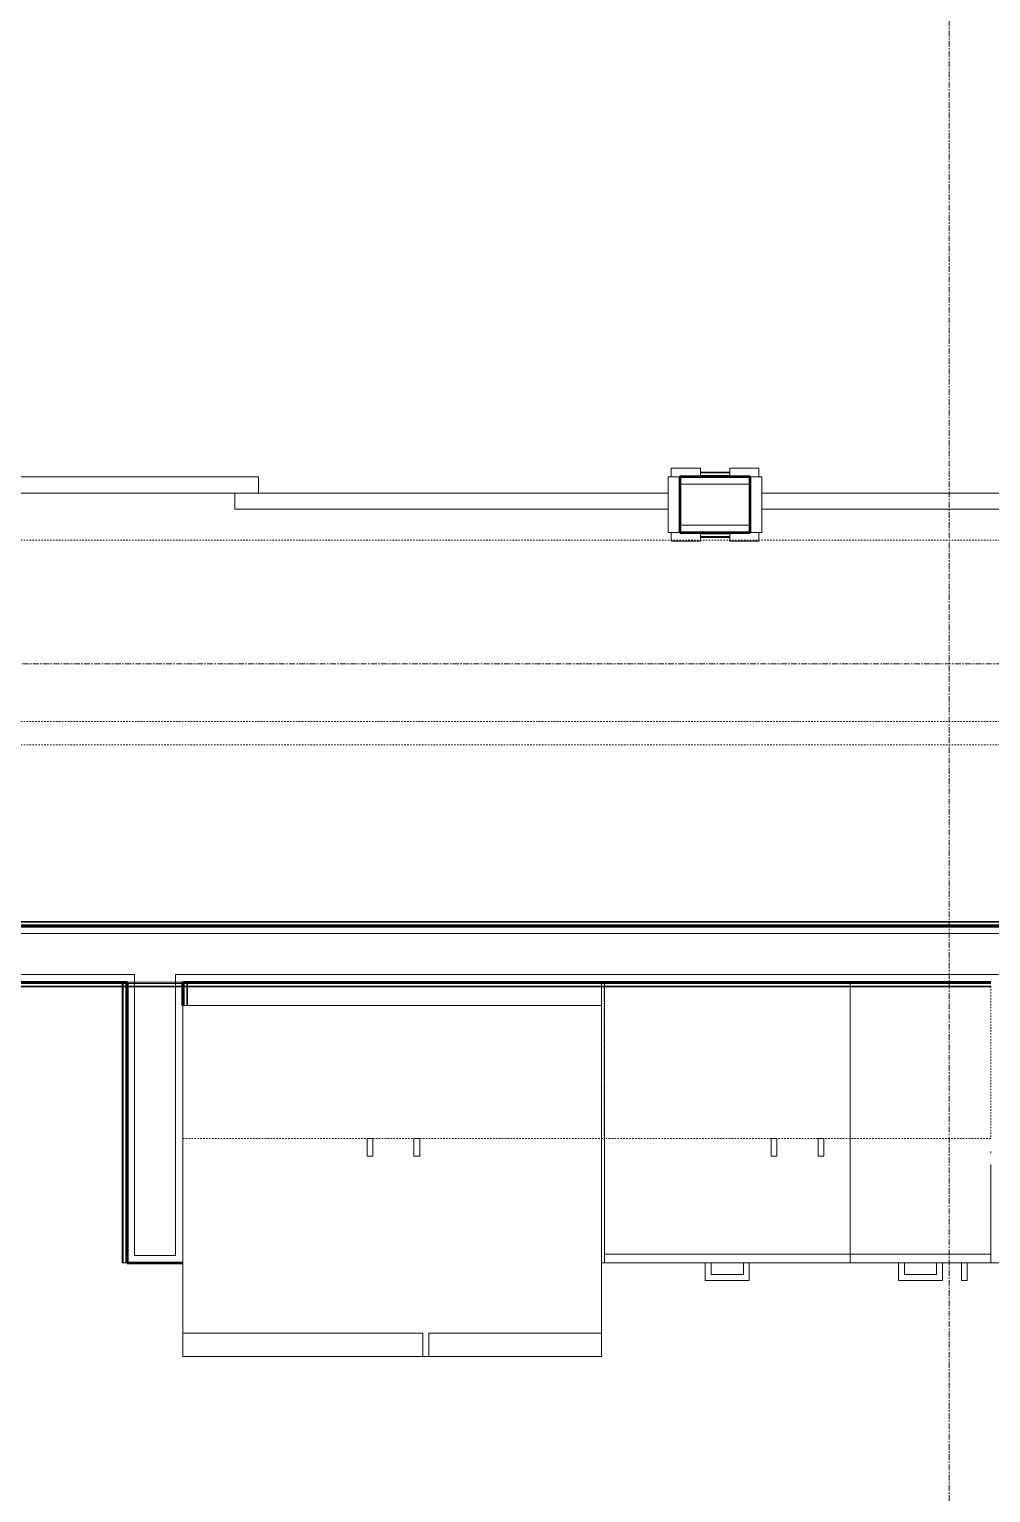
# Model space of a CAD drawing. Header units: inches. Extents: x -4218 to -1830, y 9767 to 12426.
# Drawn here: x -2251.9 to -2169.8, y 11464.4 to 11589.4 of the extents above; entities that cross this region are included whole.
import ezdxf

# ---------------------------------------------------------------- set-up
doc = ezdxf.new("R2010")
doc.units = ezdxf.units.IN
doc.header["$MEASUREMENT"] = 0
doc.linetypes.add('Dash', pattern=[0.25, 0.125, -0.125])
doc.linetypes.add('Grid Line 1_2_', pattern=[0.875, 0.5, -0.125, 0.125, -0.125])
for name, color, linetype, lineweight in [('0-1', 7, 'Continuous', 5), ('0-2', 253, 'Continuous', 9), ('A-DOOR-1', 7, 'Continuous', 9), ('A-DOOR-2', 50, 'Continuous', 20), ('A-DOOR-FRAM-1', 50, 'Continuous', 20), ('A-WALL-1', 250, 'Continuous', 50), ('A-WALL-2', 10, 'Continuous', 13), ('A-WALL-3', 254, 'Continuous', 9), ('A-WALL-4', 253, 'Continuous', 9), ('A-WALL-5', 252, 'Continuous', 9), ('A-WALL-6', 7, 'Continuous', 9), ('A-WALL-8', 113, 'Continuous', 9), ('Q-CASE-1', 252, 'Continuous', 9), ('Q-CASE-2', 7, 'Continuous', 9), ('Q-CASE-3', 253, 'Continuous', 9), ('Q-CASE-4', 7, 'Dash', 9), ('Q-CASE-5', 254, 'Continuous', 9), ('Q-CASE-HDLN-1', 7, 'Dash', 9), ('Q-SPCQ-1', 7, 'Continuous', 9), ('S-GRID-1', 1, 'Grid Line 1_2_', 9)]:
    doc.layers.add(name, color=color, linetype=linetype, lineweight=lineweight)

# ---------------------------------------------------------------- blocks, each defined once
blk = doc.blocks.new('Basic Wall _ INT - W4BØF - _5_8 GYP - 2X4 WOOD_BATT_ - 5_8 GYP_ - ___-2694567-BACKGROUND - 3RD FLOOR')
at = {"layer": 'A-WALL-4'}
for p, q in [((-2266, 11512.98), (-2266.03, 11512.91)), ((-2265.94, 11513.13), (-2266, 11512.98)), ((-2265.91, 11513.19), (-2265.94, 11513.13)), ((-2109.02, 11513.13), (-2109.14, 11513.13)), ((-2108.93, 11513.13), (-2109.02, 11513.13)), ((-2108.87, 11513.13), (-2108.93, 11513.13)), ((-2103.97, 11513.13), (-2108.72, 11513.13)), ((-2103.77, 11513.13), (-2103.83, 11513.13)), ((-2103.68, 11513.13), (-2103.77, 11513.13)), ((-2103.56, 11513.13), (-2103.68, 11513.13)), ((-2076.17, 11513.13), (-2076.8, 11513.13)), ((-2076.17, 11513.13), (-2076.17, 11513.19)), ((-2076.17, 11512.98), (-2076.17, 11513.13)), ((-2076.17, 11512.91), (-2076.17, 11512.98)), ((-2266.07, 11512.8), (-2266.08, 11512.77)), ((-2108.72, 11512.77), (-2103.97, 11512.77)), ((-2076.8, 11512.77), (-2076.17, 11512.77)), ((-2076.17, 11512.77), (-2076.17, 11512.8))]:
    blk.add_line(p, q, dxfattribs=at)
at = {"layer": 'A-WALL-5'}
for p, q in [((-2109.14, 11513.13), (-2265.94, 11513.13)), ((-2109.02, 11513.19), (-2109.14, 11513.19)), ((-2108.93, 11513.19), (-2109.02, 11513.19)), ((-2108.87, 11513.19), (-2108.93, 11513.19)), ((-2103.97, 11513.19), (-2108.72, 11513.19)), ((-2103.97, 11512.9), (-2108.72, 11512.9)), ((-2103.77, 11513.19), (-2103.83, 11513.19)), ((-2103.68, 11513.19), (-2103.77, 11513.19)), ((-2103.56, 11513.19), (-2103.68, 11513.19)), ((-2076.8, 11513.13), (-2103.56, 11513.13)), ((-2076.17, 11513.19), (-2076.8, 11513.19)), ((-2076.17, 11512.9), (-2076.8, 11512.9)), ((-2076.17, 11513.19), (-2076.17, 11512.9)), ((-2076.17, 11512.9), (-2076.17, 11512.84)), ((-2266.08, 11512.77), (-2108.72, 11512.77)), ((-2103.97, 11512.77), (-2076.8, 11512.77)), ((-2076.17, 11512.84), (-2076.17, 11512.82)), ((-2076.17, 11512.82), (-2076.17, 11512.77))]:
    blk.add_line(p, q, dxfattribs=at)
at = {"layer": 'A-WALL-6'}
for p, q in [((-2108.72, 11512.9), (-2266.03, 11512.9)), ((-2109.14, 11513.19), (-2265.91, 11513.19)), ((-2076.8, 11512.9), (-2103.97, 11512.9)), ((-2076.8, 11513.19), (-2103.56, 11513.19))]:
    blk.add_line(p, q, dxfattribs=at)
at = {"layer": 'A-WALL-6', "flags": 128}
for points in [[(-2266.07, 11512.82), (-2266.06, 11512.84), (-2266.05, 11512.86), (-2266.04, 11512.87), (-2266.04, 11512.89), (-2266.03, 11512.9), (-2266.03, 11512.9)], [(-2266.03, 11512.9), (-2266.02, 11512.92), (-2266, 11512.98), (-2265.96, 11513.07), (-2265.91, 11513.19)]]:
    blk.add_lwpolyline(points, dxfattribs=at)
blk = doc.blocks.new('Basic Wall _ INT - W4BØF - _5_8 GYP - 2X4 WOOD_BATT_ - 5_8 GYP_ - ___-2694568-BACKGROUND - 3RD FLOOR')
at = {"layer": 'A-WALL-3'}
for p, q in [((-2203.03, 11508.02), (-2169.78, 11508.02)), ((-2139.89, 11508.02), (-2076.8, 11508.02)), ((-2169.78, 11507.67), (-2203.03, 11507.67)), ((-2076.8, 11507.67), (-2139.89, 11507.67))]:
    blk.add_line(p, q, dxfattribs=at)
at = {"layer": 'A-WALL-4'}
for p, q in [((-2268.11, 11507.88), (-2268.13, 11507.82)), ((-2268.05, 11508.02), (-2268.06, 11508)), ((-2243.53, 11508.02), (-2238.78, 11508.02)), ((-2203.03, 11507.9), (-2169.78, 11507.9)), ((-2139.89, 11507.9), (-2076.8, 11507.9)), ((-2076.8, 11508.02), (-2076.17, 11508.02)), ((-2076.17, 11508), (-2076.17, 11508.02)), ((-2076.17, 11507.82), (-2076.17, 11507.88)), ((-2268.2, 11507.67), (-2268.22, 11507.61)), ((-2268.14, 11507.82), (-2268.2, 11507.67)), ((-2243.82, 11507.67), (-2243.94, 11507.67)), ((-2243.73, 11507.67), (-2243.82, 11507.67)), ((-2243.67, 11507.67), (-2243.73, 11507.67)), ((-2238.79, 11507.67), (-2243.52, 11507.67)), ((-2238.57, 11507.67), (-2238.63, 11507.67)), ((-2238.48, 11507.67), (-2238.57, 11507.67)), ((-2238.36, 11507.67), (-2238.48, 11507.67)), ((-2076.17, 11507.67), (-2076.8, 11507.67)), ((-2076.17, 11507.67), (-2076.17, 11507.82)), ((-2076.17, 11507.61), (-2076.17, 11507.67))]:
    blk.add_line(p, q, dxfattribs=at)
at = {"layer": 'A-WALL-5'}
for p, q in [((-2268.05, 11508.02), (-2243.53, 11508.02)), ((-2243.52, 11507.9), (-2242.9, 11507.9)), ((-2242.88, 11507.9), (-2238.78, 11507.9)), ((-2238.78, 11508.02), (-2203.03, 11508.02)), ((-2076.8, 11507.9), (-2076.17, 11507.9)), ((-2076.17, 11508.02), (-2076.17, 11507.98)), ((-2076.17, 11507.98), (-2076.17, 11507.92)), ((-2076.17, 11507.92), (-2076.17, 11507.91)), ((-2076.17, 11507.91), (-2076.17, 11507.9)), ((-2076.17, 11507.9), (-2076.17, 11507.61)), ((-2243.94, 11507.67), (-2268.2, 11507.67)), ((-2243.82, 11507.61), (-2243.94, 11507.61)), ((-2243.73, 11507.61), (-2243.82, 11507.61)), ((-2243.67, 11507.61), (-2243.73, 11507.61)), ((-2238.79, 11507.61), (-2243.51, 11507.61)), ((-2238.57, 11507.61), (-2238.63, 11507.61)), ((-2238.48, 11507.61), (-2238.57, 11507.61)), ((-2238.36, 11507.61), (-2238.48, 11507.61)), ((-2203.03, 11507.67), (-2238.36, 11507.67)), ((-2169.78, 11507.61), (-2203.03, 11507.61)), ((-2076.17, 11507.61), (-2139.89, 11507.61))]:
    blk.add_line(p, q, dxfattribs=at)
at = {"layer": 'A-WALL-6'}
for p, q in [((-2268.1, 11507.9), (-2243.52, 11507.9)), ((-2238.78, 11507.9), (-2203.03, 11507.9)), ((-2243.94, 11507.61), (-2268.22, 11507.61)), ((-2203.03, 11507.61), (-2238.36, 11507.61))]:
    blk.add_line(p, q, dxfattribs=at)
at = {"layer": 'A-WALL-6', "flags": 128}
for points in [[(-2268.22, 11507.61), (-2268.17, 11507.73), (-2268.13, 11507.82), (-2268.11, 11507.88), (-2268.1, 11507.9)], [(-2268.1, 11507.9), (-2268.1, 11507.9), (-2268.1, 11507.91), (-2268.09, 11507.92), (-2268.09, 11507.94), (-2268.08, 11507.96), (-2268.07, 11507.98)]]:
    blk.add_lwpolyline(points, dxfattribs=at)
blk = doc.blocks.new('Basic Wall _ INT - W4BØF - _5_8 GYP - 2X4 WOOD_BATT_ - 5_8 GYP_ - ___-2694570-BACKGROUND - 3RD FLOOR')
at = {"layer": 'A-WALL-4'}
for p, q in [((-2196.32, 11546.42), (-2194.57, 11546.42)), ((-2192.07, 11546.42), (-2190.32, 11546.42))]:
    blk.add_line(p, q, dxfattribs=at)
at = {"layer": 'A-WALL-5'}
for p, q in [((-2194.57, 11546.42), (-2192.07, 11546.42)), ((-2192.07, 11546.07), (-2194.57, 11546.07))]:
    blk.add_line(p, q, dxfattribs=at)
at = {"layer": 'A-WALL-6'}
for p, q in [((-2194.57, 11546.3), (-2192.07, 11546.3)), ((-2192.07, 11546.01), (-2194.57, 11546.01))]:
    blk.add_line(p, q, dxfattribs=at)
blk = doc.blocks.new('Basic Wall _ INT - W4BØF - _5_8 GYP - 2X4 WOOD_BATT_ - 5_8 GYP_ - ___-2694569-BACKGROUND - 3RD FLOOR')
at = {"layer": 'A-WALL-4'}
for p, q in [((-2196.32, 11551.17), (-2194.57, 11551.17)), ((-2192.07, 11551.17), (-2190.32, 11551.17))]:
    blk.add_line(p, q, dxfattribs=at)
at = {"layer": 'A-WALL-5'}
for p, q in [((-2192.07, 11551.53), (-2194.57, 11551.53)), ((-2194.57, 11551.17), (-2192.07, 11551.17))]:
    blk.add_line(p, q, dxfattribs=at)
at = {"layer": 'A-WALL-6'}
for p, q in [((-2192.07, 11551.59), (-2194.57, 11551.59)), ((-2192.07, 11551.3), (-2194.57, 11551.3))]:
    blk.add_line(p, q, dxfattribs=at)
blk = doc.blocks.new('SLIDING - FLUSH - 6-0 x 6-8-3203588-BACKGROUND - 3RD FLOOR')
at = {"layer": 'A-DOOR-1'}
for p, q in [((-38.75, 3.25), (-36.25, 3.25)), ((-38.75, 2.5), (-38.75, 3.25)), ((-36.25, 3.25), (-36.25, 2.5)), ((36.25, 3.25), (38.75, 3.25)), ((36.25, 2.5), (36.25, 3.25)), ((38.75, 3.25), (38.75, 2.5)), ((-36.25, 2.5), (-38.75, 2.5)), ((38.75, 2.5), (36.25, 2.5)), ((-38.75, -2.25), (-36.25, -2.25)), ((-38.75, -3), (-38.75, -2.25)), ((-36.25, -2.25), (-36.25, -3)), ((36.25, -2.25), (38.75, -2.25)), ((36.25, -3), (36.25, -2.25)), ((38.75, -2.25), (38.75, -3)), ((-36.25, -3), (-38.75, -3)), ((38.75, -3), (36.25, -3))]:
    blk.add_line(p, q, dxfattribs=at)
at = {"layer": 'A-DOOR-2'}
for p, q in [((-1, -0.875), (-1, 0.5)), ((-1, 0.5), (36, 0.5)), ((36, 0.5), (36, -0.875)), ((-36, -2.25), (-36, -0.875)), ((-36, -0.875), (1, -0.875)), ((36, -0.875), (-1, -0.875)), ((1, -0.875), (1, -2.25)), ((1, -2.25), (-36, -2.25))]:
    blk.add_line(p, q, dxfattribs=at)
at = {"layer": 'A-DOOR-FRAM-1'}
for p, q in [((-37, -2.25), (-37, 2.5)), ((-37, 2.5), (-36, 2.5)), ((-36, 2.5), (-36, -2.25)), ((36, 2.5), (37, 2.5)), ((36, -2.25), (36, 2.5)), ((37, 2.5), (37, -2.25)), ((-36, -2.25), (-37, -2.25)), ((37, -2.25), (36, -2.25))]:
    blk.add_line(p, q, dxfattribs=at)
blk = doc.blocks.new('OD_CW_Closet - OD_CW_Closet-2067908-BACKGROUND - 3RD FLOOR')
at = {"layer": 'Q-CASE-HDLN-1'}
for p, q in [((158.05, 24), (0.74, 24)), ((0.74, 24), (0.74, -9)), ((158.05, -9), (158.05, 24)), ((0.74, 8.5), (158.05, 8.5)), ((0.74, 6.5), (158.05, 6.5)), ((0.74, -9), (158.05, -9))]:
    blk.add_line(p, q, dxfattribs=at)
blk = doc.blocks.new('SLIDING - FLUSH - 6-0 x 6-8-3203587-BACKGROUND - 3RD FLOOR')
at = {"layer": 'A-DOOR-1'}
for p, q in [((-36.25, 3), (-38.75, 3)), ((-38.75, 3), (-38.75, 2.25)), ((-36.25, 2.25), (-36.25, 3)), ((36.25, 3), (36.25, 2.25)), ((38.75, 3), (36.25, 3)), ((38.75, 2.25), (38.75, 3)), ((-38.75, 2.25), (-36.25, 2.25)), ((36.25, 2.25), (38.75, 2.25)), ((-36.25, -2.5), (-38.75, -2.5)), ((-38.75, -2.5), (-38.75, -3.25)), ((-36.25, -3.25), (-36.25, -2.5)), ((38.75, -2.5), (36.25, -2.5)), ((36.25, -2.5), (36.25, -3.25)), ((38.75, -3.25), (38.75, -2.5)), ((-38.75, -3.25), (-36.25, -3.25)), ((36.25, -3.25), (38.75, -3.25))]:
    blk.add_line(p, q, dxfattribs=at)
at = {"layer": 'A-DOOR-2'}
for p, q in [((1, 2.25), (-36, 2.25)), ((-36, 2.25), (-36, 0.875)), ((1, 0.875), (1, 2.25)), ((-36, 0.875), (1, 0.875)), ((36, 0.875), (-1, 0.875)), ((-1, 0.875), (-1, -0.5)), ((36, -0.5), (36, 0.875)), ((-1, -0.5), (36, -0.5))]:
    blk.add_line(p, q, dxfattribs=at)
at = {"layer": 'A-DOOR-FRAM-1'}
for p, q in [((-36, 2.25), (-37, 2.25)), ((-37, 2.25), (-37, -2.5)), ((-36, -2.5), (-36, 2.25)), ((37, 2.25), (36, 2.25)), ((36, 2.25), (36, -2.5)), ((37, -2.5), (37, 2.25)), ((-37, -2.5), (-36, -2.5)), ((36, -2.5), (37, -2.5))]:
    blk.add_line(p, q, dxfattribs=at)
blk = doc.blocks.new('Basic Wall _ INT - W4BØF - _5_8 GYP - 2X4 WOOD_BATT_ - 5_8 GYP_ - ___-2694582-BACKGROUND - 3RD FLOOR')
at = {"layer": 'A-WALL-3'}
for p, q in [((-2243.88, 11508.02), (-2243.94, 11508.02)), ((-2243.73, 11508.02), (-2243.88, 11508.02)), ((-2243.67, 11508.02), (-2243.73, 11508.02)), ((-2243.53, 11508.02), (-2243.55, 11508.02))]:
    blk.add_line(p, q, dxfattribs=at)
at = {"layer": 'A-WALL-4'}
for p, q in [((-2243.94, 11508.02), (-2243.65, 11508.02)), ((-2243.65, 11508.02), (-2243.59, 11508.02)), ((-2243.88, 11507.87), (-2243.88, 11507.82)), ((-2243.88, 11507.81), (-2243.88, 11507.73)), ((-2243.88, 11507.71), (-2243.88, 11507.61))]:
    blk.add_line(p, q, dxfattribs=at)
at = {"layer": 'A-WALL-5'}
for p, q in [((-2243.59, 11508.02), (-2243.57, 11508.02)), ((-2243.57, 11508.02), (-2243.53, 11508.02)), ((-2243.53, 11484.02), (-2243.53, 11508.02)), ((-2243.94, 11507.87), (-2243.94, 11507.82)), ((-2243.94, 11507.81), (-2243.94, 11507.73)), ((-2243.94, 11507.71), (-2243.94, 11507.61)), ((-2243.88, 11507.61), (-2243.88, 11484.02)), ((-2243.94, 11484.02), (-2243.88, 11484.02)), ((-2243.88, 11484.02), (-2243.73, 11484.02)), ((-2243.73, 11484.02), (-2243.67, 11484.02)), ((-2243.55, 11484.02), (-2243.53, 11484.02))]:
    blk.add_line(p, q, dxfattribs=at)
at = {"layer": 'A-WALL-6'}
for p, q in [((-2243.65, 11508.02), (-2243.65, 11484.02)), ((-2243.94, 11507.61), (-2243.94, 11484.02)), ((-2243.65, 11484.02), (-2243.94, 11484.02)), ((-2243.57, 11484.02), (-2243.65, 11484.02)), ((-2243.53, 11484.02), (-2243.57, 11484.02))]:
    blk.add_line(p, q, dxfattribs=at)
blk = doc.blocks.new('Basic Wall _ INT - W4BØF - _5_8 GYP - 2X4 WOOD_BATT_ - 5_8 GYP_ - ___-2694581-BACKGROUND - 3RD FLOOR')
at = {"layer": 'A-WALL-3'}
for p, q in [((-2238.75, 11508.02), (-2238.78, 11508.02)), ((-2238.57, 11508.02), (-2238.64, 11508.02)), ((-2238.42, 11508.02), (-2238.57, 11508.02)), ((-2238.36, 11508.02), (-2238.42, 11508.02))]:
    blk.add_line(p, q, dxfattribs=at)
at = {"layer": 'A-WALL-4'}
for p, q in [((-2238.71, 11508.02), (-2238.65, 11508.02)), ((-2238.65, 11508.02), (-2238.36, 11508.02)), ((-2238.42, 11507.87), (-2238.42, 11507.82)), ((-2238.42, 11507.81), (-2238.42, 11507.73)), ((-2238.42, 11507.71), (-2238.42, 11507.61))]:
    blk.add_line(p, q, dxfattribs=at)
at = {"layer": 'A-WALL-5'}
for p, q in [((-2238.78, 11508.02), (-2238.73, 11508.02)), ((-2238.78, 11506.02), (-2238.78, 11508.02)), ((-2238.73, 11508.02), (-2238.71, 11508.02)), ((-2238.42, 11507.61), (-2238.42, 11506.02)), ((-2238.36, 11507.87), (-2238.36, 11507.82)), ((-2238.36, 11507.81), (-2238.36, 11507.73)), ((-2238.36, 11507.71), (-2238.36, 11507.61))]:
    blk.add_line(p, q, dxfattribs=at)
at = {"layer": 'A-WALL-6'}
for p, q in [((-2238.65, 11506.02), (-2238.65, 11508.02)), ((-2238.36, 11507.61), (-2238.36, 11506.02))]:
    blk.add_line(p, q, dxfattribs=at)
blk = doc.blocks.new('Refrigerator_-_Side-by-Side_6047 - 36_ X 30_-1372843-BACKGROUND - 3RD FLOOR')
at = {"layer": 'Q-SPCQ-1'}
for p, q in [((-17.88, 15.58), (17.87, 15.58)), ((-17.88, -14.42), (-17.88, 15.58)), ((-17.88, 15.58), (-3.13, 15.58)), ((-17.88, 15.58), (-17.88, 13.58)), ((-3.13, 13.58), (-3.13, 15.58)), ((-2.63, 15.58), (17.87, 15.58)), ((-2.63, 15.58), (-2.63, 13.58)), ((17.87, 15.58), (17.87, -14.42)), ((17.87, 13.58), (17.87, 15.58)), ((-3.13, 13.58), (-17.88, 13.58)), ((17.87, 13.58), (-2.63, 13.58)), ((17.87, -14.42), (-17.88, -14.42))]:
    blk.add_line(p, q, dxfattribs=at)
blk = doc.blocks.new('Single Door 1 Drawer 211 - 211 Base Cabinet Single Door1 Drawer 12_-2706434-BACKGROUND - 3RD FLOOR')
at = {"layer": 'Q-CASE-1'}
for p, q in [((-11.26, -23.25), (-11.26, -0.37)), ((0.74, -14.49), (0.74, -14.61)), ((0.74, -15.6), (0.74, -23.25)), ((-11.26, -23.25), (-11.26, -24)), ((0.74, -23.25), (-11.26, -23.25)), ((0.74, -24), (0.74, -23.25)), ((-11.26, -24), (0.74, -24)), ((-7.14, -24), (-6.64, -24)), ((-3.39, -24), (-3.89, -24)), ((-1.76, -24), (-1.27, -24))]:
    blk.add_line(p, q, dxfattribs=at)
at = {"layer": 'Q-CASE-2'}
for p, q in [((-7.14, -24), (-7.14, -25.5)), ((-6.64, -25), (-6.64, -24)), ((-3.89, -25), (-6.64, -25)), ((-3.89, -24), (-3.89, -25)), ((-3.39, -25.5), (-3.39, -24)), ((-1.76, -24), (-1.76, -25.5)), ((-1.27, -25.5), (-1.27, -24)), ((-7.14, -25.5), (-3.39, -25.5)), ((-1.76, -25.5), (-1.27, -25.5))]:
    blk.add_line(p, q, dxfattribs=at)
at = {"layer": 'Q-CASE-3'}
for p, q in [((-11.26, -0.37), (-11.26, 0)), ((-1.76, -24), (-1.27, -24))]:
    blk.add_line(p, q, dxfattribs=at)
at = {"layer": 'Q-CASE-5'}
blk.add_line((-11.26, 0), (0.74, 0), dxfattribs=at)
blk = doc.blocks.new('Base Cabinet 3 Drawer 230 - Base Cabinet 3 Drawer 230 21_-2554957-BACKGROUND - 3RD FLOOR')
at = {"layer": 'Q-CASE-1'}
for p, q in [((-9.76, -23.25), (-9.76, -0.37)), ((11.24, -0.37), (11.24, -23.25)), ((-9.76, -23.25), (-9.76, -24)), ((11.24, -23.25), (-9.76, -23.25)), ((11.24, -24), (11.24, -23.25)), ((-9.76, -24), (11.24, -24)), ((-1.14, -24), (-0.64, -24)), ((2.61, -24), (2.11, -24))]:
    blk.add_line(p, q, dxfattribs=at)
at = {"layer": 'Q-CASE-2'}
for p, q in [((-1.14, -24), (-1.14, -25.5)), ((-0.64, -25), (-0.64, -24)), ((2.11, -25), (-0.64, -25)), ((2.11, -24), (2.11, -25)), ((2.61, -25.5), (2.61, -24)), ((-1.14, -25.5), (2.61, -25.5))]:
    blk.add_line(p, q, dxfattribs=at)
at = {"layer": 'Q-CASE-3'}
for p, q in [((-9.76, -0.37), (-9.76, 0)), ((11.24, 0), (11.24, -0.37)), ((-1.14, -24), (-0.64, -24)), ((2.61, -24), (2.11, -24))]:
    blk.add_line(p, q, dxfattribs=at)
at = {"layer": 'Q-CASE-5'}
for p, q in [((-9.76, 0), (11.24, 0)), ((-1.14, -24), (-0.64, -24)), ((2.61, -24), (2.11, -24))]:
    blk.add_line(p, q, dxfattribs=at)
blk = doc.blocks.new('300 Series Wall Hung Cabinet_302 - 33_ X 36_-2610278-BACKGROUND - 3RD FLOOR')
at = {"layer": 'Q-CASE-2'}
for p, q in [((-1.76, 14.69), (-2.25, 14.69)), ((-2.25, 14.69), (-2.25, 13.19)), ((-1.76, 13.19), (-1.76, 14.69)), ((2.24, 14.69), (1.75, 14.69)), ((1.75, 14.69), (1.75, 13.19)), ((2.24, 13.19), (2.24, 14.69)), ((-1.76, 13.19), (-2.25, 13.19)), ((2.24, 13.19), (1.75, 13.19))]:
    blk.add_line(p, q, dxfattribs=at)
at = {"layer": 'Q-CASE-4'}
for p, q in [((-16.5, 0.19), (-16.5, 13.19)), ((-16.5, 13.19), (16.5, 13.19)), ((16.5, 13.19), (16.5, 0.19)), ((16.5, 0.19), (-16.5, 0.19))]:
    blk.add_line(p, q, dxfattribs=at)
blk = doc.blocks.new('300 Series Wall Hung Cabinet_302 - 18_ x 36_-2362919-BACKGROUND - 3RD FLOOR')
at = {"layer": 'Q-CASE-2'}
for p, q in [((-2.25, -13.19), (-1.76, -13.19)), ((-2.25, -13.19), (-2.25, -14.69)), ((-1.76, -14.69), (-1.76, -13.19)), ((1.75, -13.19), (2.24, -13.19)), ((1.75, -13.19), (1.75, -14.69)), ((2.24, -14.69), (2.24, -13.19)), ((-2.25, -14.69), (-1.76, -14.69)), ((1.75, -14.69), (2.24, -14.69))]:
    blk.add_line(p, q, dxfattribs=at)
at = {"layer": 'Q-CASE-4'}
for p, q in [((18, -0.19), (-18, -0.19)), ((-18, -0.19), (-18, -13.19)), ((18, -13.19), (18, -0.19)), ((-18, -13.19), (18, -13.19))]:
    blk.add_line(p, q, dxfattribs=at)
blk = doc.blocks.new('CTR - 1st Phase - Unit Layouts_rvt-1-BACKGROUND - 3RD FLOOR')
at = {"layer": 'A-WALL-1'}
for p, q in [((-2190.32, 11551.17), (-2196.32, 11551.17)), ((-2196.32, 11551.17), (-2196.32, 11546.42)), ((-2190.32, 11546.42), (-2190.32, 11551.17)), ((-2196.32, 11546.42), (-2190.32, 11546.42)), ((-2108.72, 11512.77), (-2266.08, 11512.77)), ((-2268.05, 11508.02), (-2243.53, 11508.02)), ((-2243.53, 11508.02), (-2243.53, 11484.02)), ((-2238.78, 11508.02), (-2169.78, 11508.02)), ((-2238.78, 11506.02), (-2238.78, 11508.02)), ((-2243.53, 11484.02), (-2242.9, 11484.02)), ((-2242.9, 11484.02), (-2239.4, 11484.02)), ((-2239.4, 11484.02), (-2238.78, 11484.02))]:
    blk.add_line(p, q, dxfattribs=at)
at = {"layer": 'A-WALL-2'}
for p, q in [((-2196.32, 11550.55), (-2190.32, 11550.55)), ((-2196.32, 11547.05), (-2190.32, 11547.05)), ((-2266.34, 11512.15), (-2108.1, 11512.15)), ((-2267.79, 11508.65), (-2242.9, 11508.65)), ((-2242.9, 11508.02), (-2242.9, 11508.65)), ((-2242.9, 11484.65), (-2242.9, 11508.02)), ((-2239.4, 11508.65), (-2076.8, 11508.65)), ((-2239.4, 11508.02), (-2239.4, 11508.65)), ((-2239.4, 11484.65), (-2239.4, 11508.02)), ((-2242.9, 11484.65), (-2239.4, 11484.65))]:
    blk.add_line(p, q, dxfattribs=at)
at = {"layer": 'A-WALL-3'}
for p, q in [((-2194.57, 11551.17), (-2196.32, 11551.17)), ((-2190.32, 11551.17), (-2192.07, 11551.17)), ((-2196.32, 11546.42), (-2194.57, 11546.42)), ((-2192.07, 11546.42), (-2190.32, 11546.42)), ((-2243.94, 11508.02), (-2243.67, 11508.02)), ((-2238.63, 11508.02), (-2238.36, 11508.02)), ((-2203.03, 11508.02), (-2169.78, 11508.02)), ((-2243.53, 11507.87), (-2243.53, 11507.82)), ((-2243.53, 11507.81), (-2243.53, 11507.73)), ((-2243.53, 11507.71), (-2243.53, 11507.61)), ((-2238.78, 11507.82), (-2238.78, 11507.87)), ((-2238.78, 11507.73), (-2238.78, 11507.81)), ((-2238.78, 11507.61), (-2238.78, 11507.71))]:
    blk.add_line(p, q, dxfattribs=at)
at = {"layer": 'A-WALL-4'}
for p, q in [((-2196.32, 11546.42), (-2196.32, 11550.61)), ((-2192.07, 11551.17), (-2194.57, 11551.17)), ((-2190.32, 11550.61), (-2190.32, 11546.42)), ((-2194.57, 11546.42), (-2192.07, 11546.42)), ((-2109.14, 11512.77), (-2266.08, 11512.77)), ((-2268.05, 11508.02), (-2243.94, 11508.02)), ((-2238.36, 11508.02), (-2203.03, 11508.02)), ((-2243.53, 11507.61), (-2243.53, 11484.02)), ((-2238.78, 11506.02), (-2238.78, 11507.61))]:
    blk.add_line(p, q, dxfattribs=at)
at = {"layer": 'A-WALL-5'}
blk.add_line((-2238.78, 11484.02), (-2243.53, 11484.02), dxfattribs=at)
at = {"layer": 'A-WALL-8'}
for p, q in [((-2169.78, 11508.02), (-2203.03, 11508.02)), ((-2203.03, 11508.02), (-2203.03, 11507.65)), ((-2203.03, 11507.65), (-2203.03, 11508.02)), ((-2203.03, 11508.02), (-2169.78, 11508.02)), ((-2203.03, 11507.65), (-2203.03, 11506.02)), ((-2203.03, 11506.02), (-2203.03, 11507.65)), ((-2203.03, 11484.02), (-2203.03, 11506.02)), ((-2203.03, 11484.02), (-2076.8, 11484.02)), ((-2076.8, 11484.02), (-2203.03, 11484.02))]:
    blk.add_line(p, q, dxfattribs=at)
at = {"layer": '0-2'}
for name, p in [('SLIDING - FLUSH - 6-0 x 6-8-3203587-BACKGROUND - 3RD FLOOR', (-2233.32, 11548.92)), ('Basic Wall _ INT - W4BØF - _5_8 GYP - 2X4 WOOD_BATT_ - 5_8 GYP_ - ___-2694569-BACKGROUND - 3RD FLOOR', (0, 0)), ('Basic Wall _ INT - W4BØF - _5_8 GYP - 2X4 WOOD_BATT_ - 5_8 GYP_ - ___-2694570-BACKGROUND - 3RD FLOOR', (0, 0)), ('Basic Wall _ INT - W4BØF - _5_8 GYP - 2X4 WOOD_BATT_ - 5_8 GYP_ - ___-2694567-BACKGROUND - 3RD FLOOR', (0, 0)), ('Basic Wall _ INT - W4BØF - _5_8 GYP - 2X4 WOOD_BATT_ - 5_8 GYP_ - ___-2694568-BACKGROUND - 3RD FLOOR', (0, 0)), ('Basic Wall _ INT - W4BØF - _5_8 GYP - 2X4 WOOD_BATT_ - 5_8 GYP_ - ___-2694582-BACKGROUND - 3RD FLOOR', (0, 0)), ('Basic Wall _ INT - W4BØF - _5_8 GYP - 2X4 WOOD_BATT_ - 5_8 GYP_ - ___-2694581-BACKGROUND - 3RD FLOOR', (0, 0)), ('Base Cabinet 3 Drawer 230 - Base Cabinet 3 Drawer 230 21_-2554957-BACKGROUND - 3RD FLOOR', (-2193.01, 11508.02)), ('Single Door 1 Drawer 211 - 211 Base Cabinet Single Door1 Drawer 12_-2706434-BACKGROUND - 3RD FLOOR', (-2170.51, 11508.02)), ('300 Series Wall Hung Cabinet_302 - 18_ x 36_-2362919-BACKGROUND - 3RD FLOOR', (-2220.78, 11507.84))]:
    blk.add_blockref(name, p, dxfattribs=at)
at = {"layer": '0-2', "rotation": 180}
for name, p in [('SLIDING - FLUSH - 6-0 x 6-8-3203588-BACKGROUND - 3RD FLOOR', (-2153.32, 11548.92)), ('OD_CW_Closet - OD_CW_Closet-2067908-BACKGROUND - 3RD FLOOR', (-2107.99, 11536.77)), ('300 Series Wall Hung Cabinet_302 - 33_ X 36_-2610278-BACKGROUND - 3RD FLOOR', (-2186.28, 11507.84)), ('Refrigerator_-_Side-by-Side_6047 - 36_ X 30_-1372843-BACKGROUND - 3RD FLOOR', (-2220.9, 11491.6))]:
    blk.add_blockref(name, p, dxfattribs=at)

msp = doc.modelspace()

# ---------------------------------------------------------------- linework, layer by layer
at = {"layer": 'S-GRID-1'}
for p, q in [((-2173.32, 9836.18), (-2173.32, 12376.81)), ((-1830.2, 11535.19), (-4168.71, 11535.19))]:
    msp.add_line(p, q, dxfattribs=at)

# ---------------------------------------------------------------- block references
at = {"layer": '0-1'}
msp.add_blockref('CTR - 1st Phase - Unit Layouts_rvt-1-BACKGROUND - 3RD FLOOR', (0, 0), dxfattribs=at)

doc.saveas('drawing.dxf')
